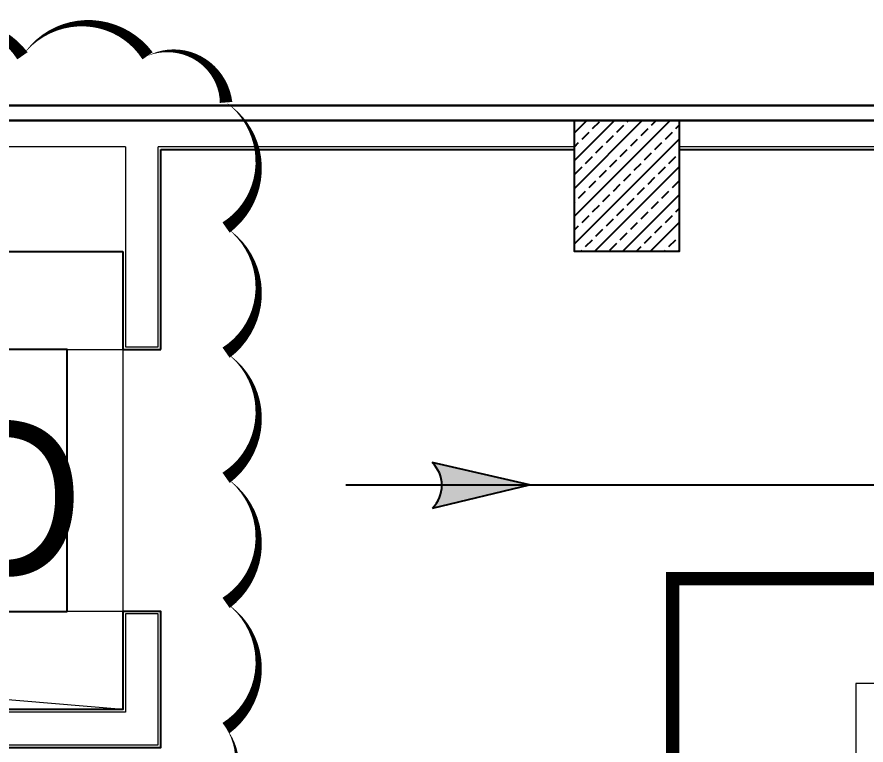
# Model space of a CAD drawing. Header units: centimetres. Extents: x -678439 to 55805, y -426864 to 17948.
# Drawn here: x 46404 to 47052, y 16827 to 17383 of the extents above; entities that cross this region are included whole.
import ezdxf

# ---------------------------------------------------------------- set-up
doc = ezdxf.new("R2010")
doc.units = ezdxf.units.CM
doc.header["$LTSCALE"] = 0.01
doc.header["$MEASUREMENT"] = 0
doc.layers.get('0').update_dxf_attribs({"lineweight": 0})
for name, color, linetype in [('6', 242, 'Continuous'), ('AG-PLASTER', 73, 'Continuous'), ('V-0_Hatch_Concrete', 252, 'Continuous'), ('V-2_Column', 160, 'Continuous'), ('V-5_Mechanical', 222, 'Continuous')]:
    doc.layers.add(name, color=color, linetype=linetype)
for name, color, linetype, lineweight in [('AG-Wall', 4, 'Continuous', 20), ('Cephe Duvarı', 3, 'Continuous', 30), ('HOLD', 7, 'Continuous', 0), ('shaft', 3, 'Continuous', 20)]:
    doc.layers.add(name, color=color, linetype=linetype, lineweight=lineweight)
doc.styles.add('ARIAL-ING', font='arial.ttf')

# ---------------------------------------------------------------- blocks, each defined once
blk = doc.blocks.new('150714_ARSA$0$KOLON 80X120')
at = {"layer": 'V-0_Hatch_Concrete'}
h = blk.add_hatch(dxfattribs=at)
h.set_pattern_fill('ANSI33', color=256, scale=60)
h.set_pattern_definition([(45, (-19036.79, -4512.143), (-10.606602, 10.606602), []), (45, (-19026.183, -4512.143), (-10.606602, 10.606602), [7.5, -3.75])])
h.paths.add_polyline_path([(0, 100), (80, 100), (80, 0), (0, 0)])
at = {"layer": 'V-2_Column'}
blk.add_lwpolyline([(0, 100), (80, 100), (80, 0), (0, 0), (0, 100)], dxfattribs=at)
blk = doc.blocks.new('A$C4BDE36F2')
at = {"layer": 'shaft', "ltscale": 0.3}
blk.add_lwpolyline([(5, -3.65), (1.35, -3.65), (1.35, -6.35), (5, -6.35)], close=True, dxfattribs=at)
blk = doc.blocks.new('ok')
at = {"layer": '6'}
h = blk.add_hatch(color=256, dxfattribs=at)
edge = h.paths.add_edge_path()
edge.add_ellipse((1571515.97, 116941.68), major_axis=(-7.14, 7.19), ratio=1, start_angle=359.4528, end_angle=450.6895)
edge.add_line((1571508.87, 116934.46), (1571477.92, 116941.82))
edge.add_line((1571477.92, 116941.82), (1571508.9, 116948.94))
for p, q in [((1571477.92, 116941.82), (1571508.9, 116948.94)), ((1571508.87, 116934.46), (1571477.92, 116941.82))]:
    blk.add_line(p, q, dxfattribs=at)
at = {"layer": '6', "extrusion": (0, 0, -1)}
blk.add_ellipse((1571515.97, 116941.68), major_axis=(-7.14, 7.19), ratio=1, start_param=4.700354, end_param=6.292737, dxfattribs=at)
blk = doc.blocks.new('A$C6B6314DF')
at = {"layer": '6'}
blk.add_line((-46.5466, -10.7837, -0.02), (-38.11, -10.7837, -0.02), dxfattribs=at)
at = {"layer": '6', "extrusion": (0, 0, -1), "xscale": 0.0239999999999418, "yscale": 0.0239999999999418, "zscale": -0.0239999999999418}
blk.add_blockref('ok', (-37670.3271, -2817.3874, 0.02), dxfattribs=at)

msp = doc.modelspace()

# ---------------------------------------------------------------- linework, layer by layer
at = {"linetype": 'Continuous'}
msp.add_lwpolyline([(46442.18, 17128.87), (46484.68, 17128.87), (46484.68, 16928.87), (46442.18, 16928.87)], close=True, dxfattribs=at)
at = {"const_width": 10}
msp.add_lwpolyline([(47307.68, 16953.87), (46904.68, 16953.87), (46904.68, 16792.05)], dxfattribs=at)
at = {"layer": 'AG-PLASTER'}
for p, q in [((46513.68, 17128.87), (46513.68, 17281.87)), ((46079.68, 17203.87), (46484.68, 17203.87)), ((46484.68, 17203.87), (46484.68, 17128.87)), ((46484.68, 17128.87), (46513.68, 17128.87))]:
    msp.add_line(p, q, dxfattribs=at)
for points in [[(46513.68, 17281.87), (46829.68, 17281.87)], [(46909.68, 17281.87), (47417.68, 17281.87)]]:
    msp.add_lwpolyline(points, dxfattribs=at)
msp.add_lwpolyline([(46484.68, 16928.87), (46484.68, 16853.87), (46079.68, 16853.87), (46079.68, 16928.87), (46050.68, 16928.87), (46050.68, 16824.87), (46513.68, 16824.87), (46513.68, 16928.87)], close=True, dxfattribs=at)
at = {"layer": 'AG-Wall'}
for p, q in [((46069.68, 17303.87), (46829.68, 17303.87)), ((46486.68, 17283.87), (46069.68, 17283.87)), ((46829.68, 17283.87), (46511.68, 17283.87)), ((47419.68, 17283.87), (46909.68, 17283.87))]:
    msp.add_line(p, q, dxfattribs=at)
at = {"layer": 'AG-Wall', "linetype": 'Continuous', "transparency": 33554687}
for p, q in [((46486.68, 17283.87), (46486.68, 17130.87)), ((46511.68, 17130.87), (46511.68, 17283.87)), ((46486.68, 17130.87), (46511.68, 17130.87))]:
    msp.add_line(p, q, dxfattribs=at)
at = {"layer": 'AG-Wall'}
msp.add_lwpolyline([(47639.68, 17303.87), (46909.68, 17303.87)], dxfattribs=at)
at = {"layer": 'AG-Wall', "linetype": 'Continuous', "transparency": 33554687}
msp.add_lwpolyline([(46486.68, 16926.87), (46486.68, 16851.87), (46077.68, 16851.87), (46077.68, 16926.87), (46052.68, 16926.87), (46052.68, 16826.87), (46511.68, 16826.87), (46511.68, 16926.87)], close=True, dxfattribs=at)
at = {"layer": 'Cephe Duvarı', "ltscale": 1000, "transparency": 33554687}
for p, q in [((48589.68, 17315.37), (41358.18, 17315.37)), ((45149.68, 17303.87), (48589.68, 17303.87))]:
    msp.add_line(p, q, dxfattribs=at)
at = {"layer": 'HOLD'}
msp.add_lwpolyline([(46312.37, 17353.34, 0, 9.56, -0.520567), (46407.96, 17353.34, 0, 9.56, -0.520567), (46503.56, 17353.34, 0, 9.56, -0.520567), (46563.52, 17317.71, 0, 9.56, -0.520567), (46563.52, 17222.12, 0, 9.56, -0.520567), (46563.52, 17126.52, 0, 9.56, -0.520567), (46563.52, 17030.92, 0, 9.56, -0.520567), (46563.52, 16935.33, 0, 9.56, -0.520567), (46563.52, 16839.73, 0, 9.56, -0.520567), (46538.31, 16769.34, 0, 9.56, -0.520567), (46442.72, 16769.34, 0, 9.56, -0.520567), (46347.12, 16769.34, 0, 9.56, -0.520567)], format="xyseb", dxfattribs=at)
at = {"layer": 'shaft', "ltscale": 2000}
msp.add_lwpolyline([(46079.68, 17203.87), (46484.68, 17203.87), (46484.68, 16853.87), (46079.68, 16853.87)], close=True, dxfattribs=at)
msp.add_lwpolyline([(46484.68, 16853.87), (46139.28, 16882.95), (46079.68, 17203.87)], dxfattribs=at)
at = {"layer": 'shaft', "ltscale": 0.3}
msp.add_lwpolyline([(47409.68, 16873.87), (47044.68, 16873.87), (47044.68, 16603.87), (47409.68, 16603.87)], close=True, dxfattribs=at)
at = {"layer": 'V-5_Mechanical', "linetype": 'Continuous'}
msp.add_lwpolyline([(46442.18, 16928.87), (46442.18, 17128.87), (46122.18, 17128.87), (46122.18, 16928.87)], close=True, dxfattribs=at)

# ---------------------------------------------------------------- block references
at = {"ltscale": 2000, "xscale": 100, "yscale": 100, "zscale": 100}
msp.add_blockref('A$C4BDE36F2', (46909.68, 17238.87), dxfattribs=at)
at = {"layer": '6', "xscale": 100, "yscale": 100, "zscale": 100}
msp.add_blockref('A$C6B6314DF', (51309.68, 18103.87), dxfattribs=at)
at = {"layer": 'V-2_Column'}
msp.add_blockref('150714_ARSA$0$KOLON 80X120', (46829.68, 17203.87), dxfattribs=at)

# ---------------------------------------------------------------- texts
at = {"layer": 'HOLD', "style": 'ARIAL-ING', "width": 0.9}
msp.add_text('HOLD', height=120, dxfattribs=at).set_placement((46035.16, 16955.27))

doc.saveas('drawing.dxf')
